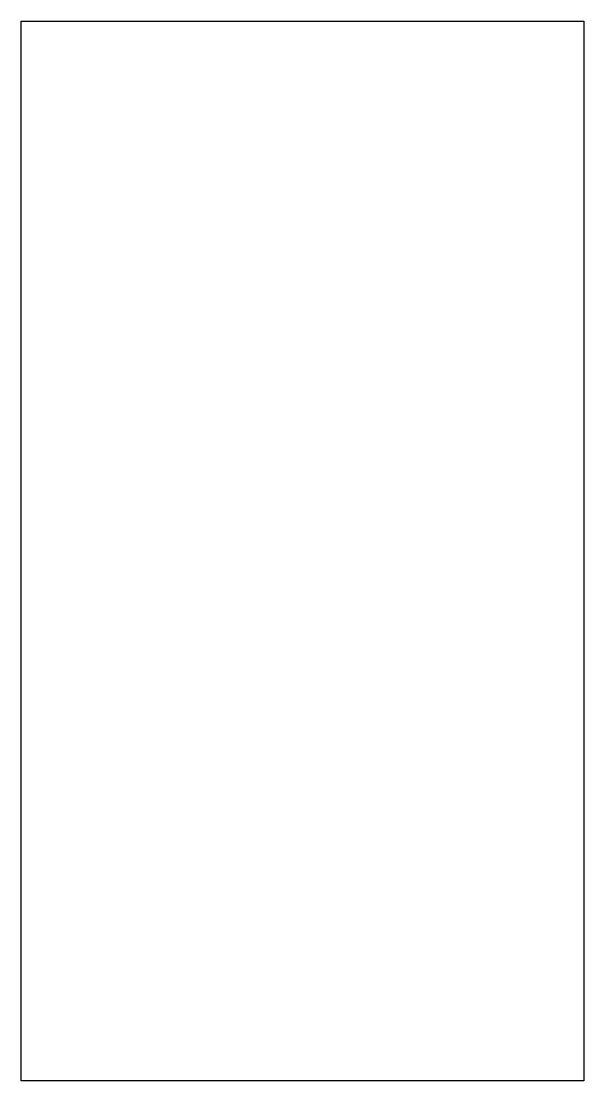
# Model space of a CAD drawing. Extents: x -129 to 474, y 912 to 2048.
import ezdxf

# ---------------------------------------------------------------- set-up
doc = ezdxf.new("R2010")
doc.units = 0

msp = doc.modelspace()

# ---------------------------------------------------------------- linework, layer by layer
at = {"layer": 'Layer 1', "color": 10}
msp.add_lwpolyline([(-129, 912), (-129, 2048), (474, 2048), (474, 912), (-129, 912), (-129, 912)], dxfattribs=at)

doc.saveas('drawing.dxf')
